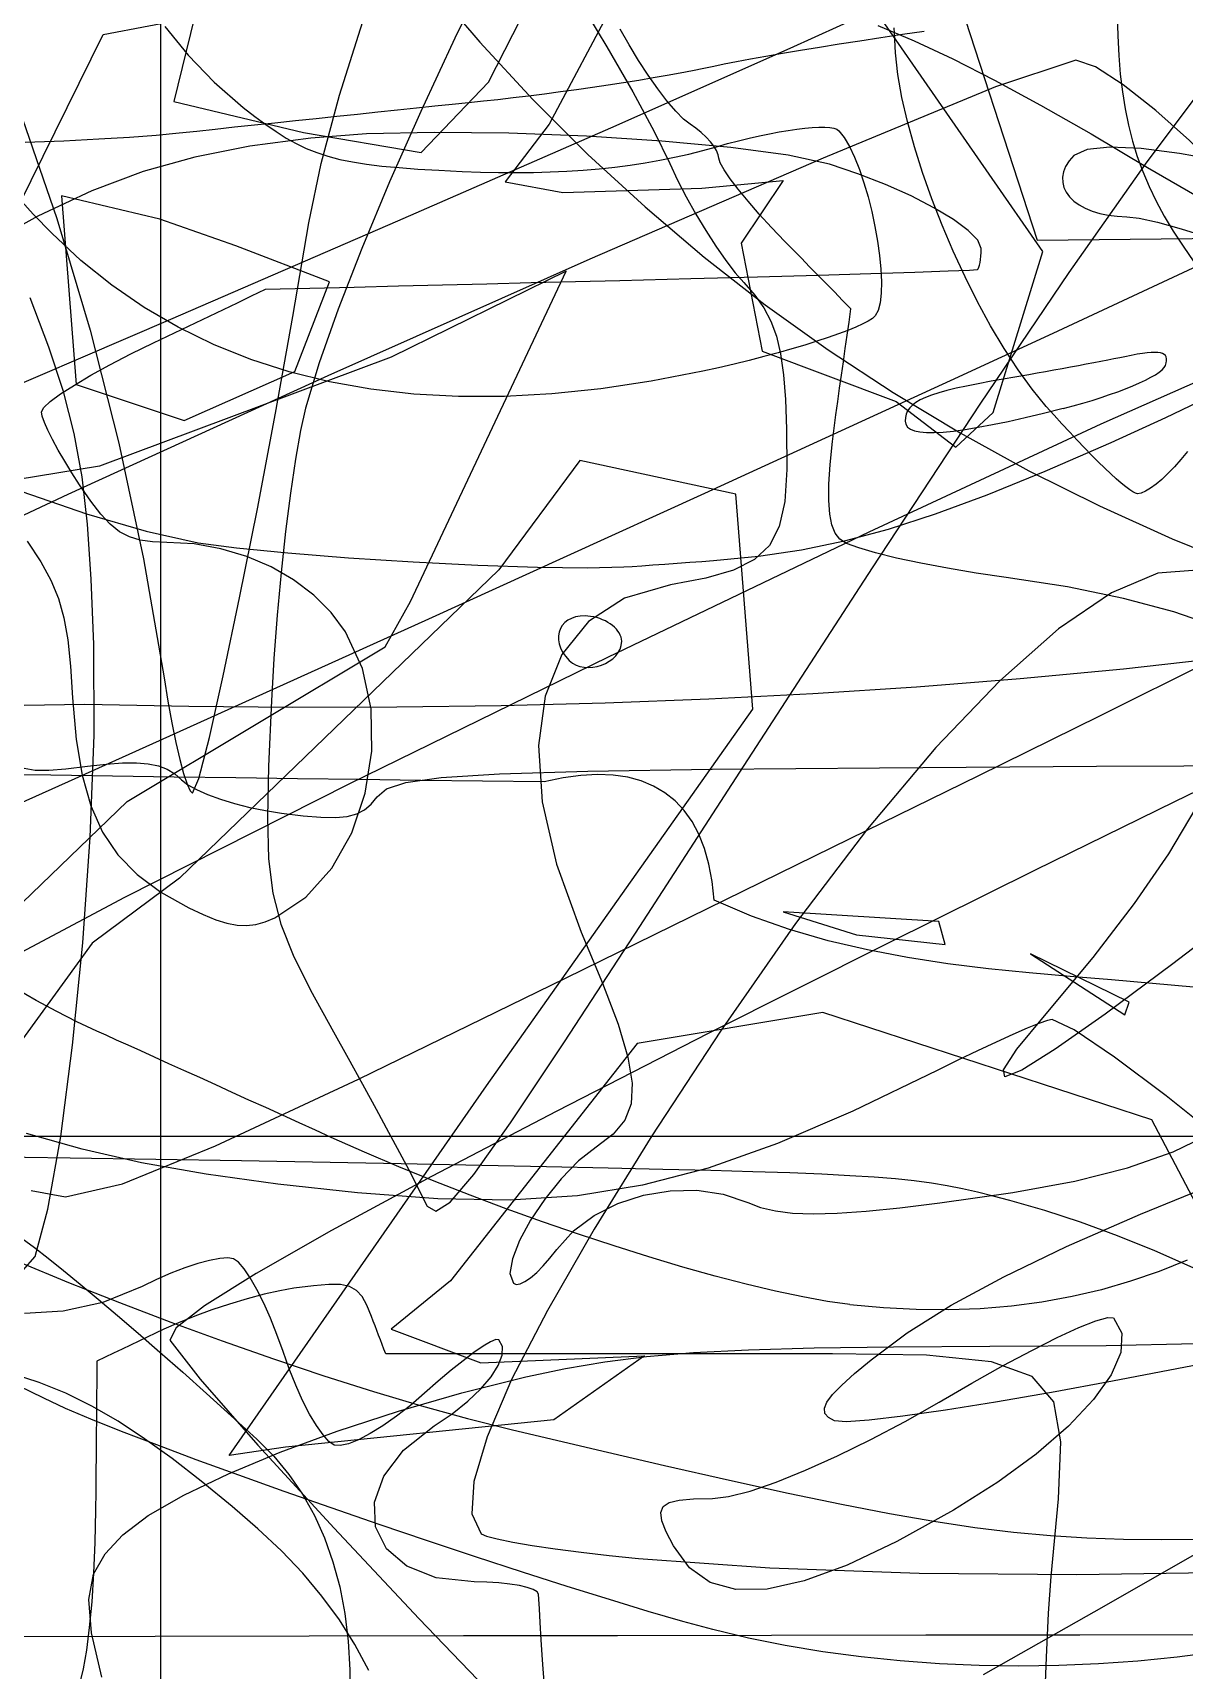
# Model space of a CAD drawing. Extents: x -75 to 75, y -75 to 75.
# Drawn here: x -2.49 to 20.85, y -10.71 to 22.48 of the extents above; entities that cross this region are included whole.
import ezdxf

# ---------------------------------------------------------------- set-up
doc = ezdxf.new("R2010")
doc.units = 0
for name, color, linetype in [('butterfly', 7, 'CONTINUOUS'), ('crosshair', 7, 'CONTINUOUS'), ('crown', 7, 'CONTINUOUS'), ('darth', 7, 'CONTINUOUS'), ('hellokitty', 7, 'CONTINUOUS'), ('ironman', 7, 'CONTINUOUS'), ('jackskellington', 7, 'CONTINUOUS'), ('m4', 7, 'CONTINUOUS'), ('mushroom', 7, 'CONTINUOUS'), ('nes', 7, 'CONTINUOUS'), ('skullbones', 7, 'CONTINUOUS'), ('star', 7, 'CONTINUOUS'), ('stormtrooper', 7, 'CONTINUOUS'), ('thundercats', 7, 'CONTINUOUS'), ('wolf', 7, 'CONTINUOUS')]:
    doc.layers.add(name, color=color, linetype=linetype)

msp = doc.modelspace()

# ---------------------------------------------------------------- linework, layer by layer
at = {"layer": 'butterfly', "color": 7}
for points in [[(6.80181, 23.881228), (6.065756, 22.372468), (5.374354, 20.888185), (4.740444, 19.45814), (4.176869, 18.112112), (3.696471, 16.87987), (3.312092, 15.791184), (3.036573, 14.875819), (2.934844, 14.423532), (2.831948, 13.839728), (2.73071, 13.148763), (2.633953, 12.375022), (2.544501, 11.542806), (2.465177, 10.676496), (2.398803, 9.80045), (2.348205, 8.938967), (2.288436, 7.618336), (2.264312, 6.575751), (2.288955, 5.741107), (2.375484, 5.044272), (2.537018, 4.415114), (2.786677, 3.783501), (3.137582, 3.079272), (3.602852, 2.232351), (3.901728, 1.695846), (4.192462, 1.169615), (4.467839, 0.667034), (4.720644, 0.201452), (4.943663, -0.21381), (5.129681, -0.565346), (5.271484, -0.839836), (5.361856, -1.023901), (5.504838, -1.300281), (5.68079, -1.400639), (5.968551, -1.221315), (6.44696, -0.658649), (7.194855, 0.391048), (8.291073, 2.03138), (9.814455, 4.366036), (11.843838, 7.498674), (14.531927, 11.63783), (16.714412, 14.955829), (18.516393, 17.624932), (20.062964, 19.817454), (21.479224, 21.70569)], [(-2.775639, 20.952506), (-2.005287, 18.716502), (-1.329989, 16.45781), (-0.745294, 14.16259), (-0.246754, 11.817013), (0.170081, 9.40723), (0.247329, 8.935467), (0.32794, 8.49585), (0.409537, 8.097973), (0.489745, 7.751404), (0.566189, 7.465739), (0.636495, 7.250572), (0.698286, 7.115473), (0.749187, 7.070063), (0.874725, 7.370489), (1.088984, 8.196751), (1.371707, 9.44945), (1.702635, 11.029076), (2.061513, 12.836174), (2.428084, 14.771315), (2.782089, 16.735037), (3.103272, 18.627876), (3.353302, 19.834946), (3.728148, 21.218137), (4.202316, 22.709763)], [(-2.691887, -2.604769), (-2.444586, -2.319922), (-2.182682, -1.364007), (-1.92313, 0.113314), (-1.682885, 1.962434), (-1.478901, 4.033719), (-1.328135, 6.177535), (-1.24754, 8.24422), (-1.254074, 10.084225), (-1.308056, 11.40923), (-1.382605, 12.52127), (-1.491519, 13.483761), (-1.648596, 14.36023), (-1.867635, 15.214147), (-2.162433, 16.108989), (-2.546788, 17.108248)], [(21.111784, 11.58703), (20.317936, 11.532025), (19.376781, 11.131128), (18.302807, 10.398338), (17.110494, 9.347653), (15.814329, 7.993071), (14.428795, 6.34859), (12.96838, 4.428209), (11.447562, 2.245926), (10.056837, 0.122429), (8.887098, -1.76465), (7.939896, -3.411981), (7.21678, -4.816375), (6.719305, -5.97453), (6.449022, -6.883201), (6.407484, -7.539142), (6.596241, -7.939079), (6.705421, -7.988468), (6.923664, -8.045844), (7.237873, -8.10909), (7.634948, -8.176202), (8.101792, -8.245064), (8.625303, -8.313644), (9.192384, -8.379882), (9.789936, -8.441689), (9.789936, -8.441689), (9.789934, -8.441689), (9.789934, -8.441689), (9.789933, -8.441689), (9.789933, -8.441689), (9.789933, -8.441689), (9.789932, -8.441689), (9.789939, -8.441689)], [(22.356909, 4.934996), (20.617179, 3.609878), (19.247199, 2.593595), (18.233099, 1.878614), (17.561008, 1.457256), (17.217053, 1.321987), (17.187363, 1.465186), (17.458067, 1.879234), (18.015293, 2.556568), (19.002973, 3.740575), (19.842787, 4.833508), (20.538151, 5.841663), (21.092484, 6.771331)], [(22.998417, -4.157471), (20.699363, -4.594464), (19.397623, -4.847052), (18.163161, -5.073987), (17.024426, -5.270922), (16.009873, -5.433482), (15.147951, -5.557378), (14.467114, -5.638206), (13.995813, -5.671678), (13.762501, -5.653333), (13.636776, -5.582778), (13.566496, -5.499607), (13.5551, -5.398091), (13.606028, -5.272418), (13.722721, -5.116829), (13.908619, -4.925595), (14.167161, -4.692874), (14.501789, -4.412938), (15.23682, -3.866782), (16.125299, -3.310324), (17.192736, -2.731882), (18.464644, -2.11977), (19.966534, -1.462361), (21.723917, -0.747916)], [(9.789938, -8.44183), (12.450685, -8.631935), (15.476134, -8.738107), (18.671202, -8.765482), (21.840808, -8.719254)]]:
    msp.add_lwpolyline(points, dxfattribs=at)
at = {"layer": 'crosshair', "color": 7}
for points in [[(0.09992, 74.90009), (0.09992, 24.966696), (0.09992, -24.966701), (0.09992, -74.900096)], [(-74.87924, 0.120769), (-24.959736, 0.120769), (24.959767, 0.120769), (74.879271, 0.120769)]]:
    msp.add_open_spline(points, degree=3, dxfattribs=at)
at = {"layer": 'crown', "color": 7}
for points in [[(6.160471, 22.771765), (6.572315, 22.294981), (7.647349, 21.132132), (8.76379, 20.018077), (9.921209, 18.953069), (11.119179, 17.937346), (12.35727, 16.971161), (13.635055, 16.05476), (14.952105, 15.188389), (16.307991, 14.372281), (17.702285, 13.606725), (19.134559, 12.891912), (20.604383, 12.228126), (22.111331, 11.615591), (23.654974, 11.054561), (25.234882, 10.545291), (26.850629, 10.088006), (28.50178, 9.682989), (29.168863, 9.55122), (29.941015, 9.432969), (30.803556, 9.32849), (31.741801, 9.238094), (32.741066, 9.162148), (33.786662, 9.100906)], [(34.359003, -9.969414), (31.234352, -9.974212), (28.109702, -9.97901), (24.98505, -9.983807), (21.860399, -9.988605), (18.735746, -9.993403), (15.611093, -9.998201), (12.486441, -10.002998), (9.361789, -10.007796), (6.237137, -10.012594), (3.112485, -10.017392), (-0.012167, -10.02219), (-3.136819, -10.026987)]]:
    msp.add_lwpolyline(points, dxfattribs=at)
at = {"layer": 'darth', "color": 7}
for points in [[(14.637667, 22.628836), (15.376929, 22.318171), (16.160375, 21.952138), (17.006508, 21.521684), (17.933822, 21.017768), (18.960817, 20.431358), (20.105991, 19.753401), (21.238469, 19.096862), (22.225124, 18.586779), (23.115197, 18.211762), (23.957919, 17.960415), (24.802526, 17.82135), (25.698255, 17.783171), (26.694341, 17.834493), (27.84002, 17.963917), (28.992299, 18.146439), (30.380844, 18.414807), (31.953756, 18.756346), (33.65914, 19.158394)], [(-2.601364, 12.17535), (-2.329764, 11.762064), (-2.122388, 11.385664), (-1.968805, 11.01601), (-1.85858, 10.622959), (-1.781281, 10.176286), (-1.726474, 9.645877), (-1.683727, 9.001564), (-1.611285, 8.158792), (-1.491102, 7.433311), (-1.31528, 6.810842), (-1.075923, 6.27716), (-0.765136, 5.818012), (-0.375021, 5.41912), (0.102318, 5.066257), (0.674777, 4.745173), (0.964796, 4.607844), (1.218952, 4.504353), (1.444812, 4.433825), (1.649935, 4.395387), (1.841887, 4.388331), (2.028233, 4.411473), (2.216535, 4.464164), (2.414356, 4.545501), (3.046716, 4.962145), (3.570059, 5.549168), (3.974176, 6.265335), (4.248852, 7.069414), (4.383883, 7.920173), (4.369055, 8.77635), (4.194158, 9.596714), (3.848983, 10.340031), (3.558268, 10.730485), (3.204155, 11.08267), (2.795142, 11.392353), (2.339724, 11.655271), (1.846397, 11.867135), (1.323657, 12.023769), (0.779999, 12.120853), (0.22392, 12.154155), (-0.065691, 12.164033), (-0.314166, 12.198577), (-0.532271, 12.264815), (-0.730769, 12.369858), (-0.920424, 12.520818), (-1.112002, 12.72478), (-1.316268, 12.988856), (-1.543982, 13.320128), (-1.698991, 13.560779), (-1.8436, 13.797648), (-1.974647, 14.024696), (-2.088962, 14.235826), (-2.183384, 14.425), (-2.254747, 14.586121), (-2.299885, 14.713149), (-2.315635, 14.799989), (-2.269276, 14.885166), (-2.13641, 15.007422), (-1.92635, 15.161016), (-1.648417, 15.340227), (-1.311922, 15.539301), (-0.926186, 15.752517), (-0.500523, 15.974132), (-0.04425, 16.198414), (0.239673, 16.333991), (0.523596, 16.46957), (0.80752, 16.605147), (1.091443, 16.740721), (1.375366, 16.876295), (1.659289, 17.011874), (1.943211, 17.147451), (2.227135, 17.283025), (3.124699, 17.305659), (4.022263, 17.328293), (4.919826, 17.350928), (5.81739, 17.373562), (6.714953, 17.396196), (7.612517, 17.41883), (8.51008, 17.441464), (9.407644, 17.464099), (10.851552, 17.501281), (12.201482, 17.537493), (13.427681, 17.571834), (14.500401, 17.603398), (15.389886, 17.631282), (16.066386, 17.654593), (16.500148, 17.67243), (16.661422, 17.683888), (16.676139, 17.699523), (16.68987, 17.729306), (16.702313, 17.771506), (16.713167, 17.824381), (16.722133, 17.886196), (16.728909, 17.955216), (16.733196, 18.029689), (16.734692, 18.107887), (16.666112, 18.276142), (16.472085, 18.476873), (16.170178, 18.700331), (15.777959, 18.936757), (15.312997, 19.176386), (14.79286, 19.409468), (14.235115, 19.626245), (13.657331, 19.81696), (12.820555, 19.99927), (11.657752, 20.158051), (10.263738, 20.288508), (8.733324, 20.385844), (7.161327, 20.445277), (5.642559, 20.462013), (4.271835, 20.431262), (3.143968, 20.348232), (1.910822, 20.181422), (0.796405, 19.963354), (-0.254373, 19.67069), (-1.296597, 19.280114), (-2.385355, 18.768287), (-3.575736, 18.111886)], [(21.6318, 0.014112), (20.481462, 0.933028), (19.434785, 1.722234), (18.622864, 2.27443), (18.176791, 2.482343), (18.077829, 2.461177), (17.904635, 2.400809), (17.666783, 2.305334), (17.373847, 2.179039), (17.0354, 2.026131), (16.661015, 1.850843), (16.260266, 1.657408), (15.842725, 1.450059), (14.132589, 0.62312), (12.605126, -0.032172), (11.203484, -0.527839), (9.870799, -0.875875), (8.550215, -1.088304), (7.184874, -1.177148), (5.717916, -1.154288), (4.092486, -1.031944), (2.476591, -0.855273), (1.025607, -0.653597), (-0.28833, -0.419832), (-1.493087, -0.146867), (-2.616525, 0.172326)], [(-1.091062, -10.845262), (-1.303566, -9.946949), (-1.35609, -9.274103), (-1.259589, -8.761813), (-1.025013, -8.345169), (-0.663315, -7.959202), (-0.151719, -7.572896), (0.571813, -7.156731), (1.474049, -6.723774), (2.521755, -6.287007), (3.681698, -5.85944), (4.920644, -5.454056), (6.205362, -5.08395), (7.502618, -4.762047), (8.310545, -4.591359), (9.10783, -4.454848), (9.952341, -4.34862), (10.901955, -4.268864), (12.014538, -4.211742), (13.347964, -4.173388), (14.960102, -4.149964), (16.908826, -4.137546), (19.269514, -4.121459), (21.098196, -4.085589)]]:
    msp.add_lwpolyline(points, dxfattribs=at)
at = {"layer": 'hellokitty', "color": 7}
for points in [[(0.187765, 22.612142), (0.656188, 22.029306), (1.185649, 21.482576), (1.776319, 20.970941), (2.010842, 20.787635), (2.231015, 20.623816), (2.441131, 20.478229), (2.645486, 20.349612), (2.848373, 20.23672), (3.054088, 20.138284), (3.266925, 20.05305), (3.491178, 19.979757), (3.731143, 19.91716), (3.991113, 19.863992), (4.275382, 19.818998), (4.588247, 19.78092), (4.934, 19.748501), (5.316937, 19.720477), (5.741352, 19.695613), (6.21154, 19.67264), (6.584212, 19.658529), (6.949252, 19.650373), (7.30686, 19.648115), (7.657234, 19.651925), (8.000574, 19.661774), (8.337077, 19.677664), (8.666942, 19.699592), (8.990368, 19.727589), (9.307554, 19.761695), (9.618698, 19.801915), (9.923998, 19.848267), (10.223655, 19.900777), (10.517865, 19.959465), (10.806828, 20.024337), (11.090743, 20.095426), (11.369807, 20.172746), (11.593909, 20.235834), (11.814727, 20.293989), (12.030989, 20.347041), (12.241424, 20.39483), (12.444761, 20.43718), (12.639728, 20.473937), (12.825055, 20.504919), (12.99947, 20.52998), (13.161702, 20.548946), (13.310479, 20.561646), (13.444531, 20.567911), (13.562585, 20.567632), (13.663371, 20.56052), (13.745617, 20.546493), (13.808053, 20.525383), (13.849406, 20.496997), (13.959113, 20.357167), (14.066008, 20.175532), (14.168871, 19.958348), (14.266479, 19.711858), (14.35761, 19.442321), (14.441044, 19.155973), (14.515558, 18.859078), (14.57993, 18.557882), (14.632938, 18.25863), (14.673362, 17.967572), (14.699979, 17.690966), (14.711567, 17.435058), (14.706904, 17.206097), (14.68477, 17.010339), (14.64394, 16.854025), (14.583196, 16.743405), (14.529245, 16.694422), (14.445012, 16.639945), (14.332291, 16.58054), (14.192872, 16.516797), (14.028545, 16.449276), (13.841103, 16.378562), (13.632336, 16.305227), (13.404036, 16.229845), (13.157994, 16.152993), (12.896001, 16.075241), (12.619848, 15.997167), (12.331327, 15.919347), (12.032229, 15.84236), (11.724345, 15.766769), (11.409467, 15.693157), (11.089385, 15.622099), (10.042145, 15.418185), (9.023266, 15.265037), (8.033029, 15.162591), (7.071709, 15.110792), (6.139588, 15.109663), (5.236946, 15.158978), (4.36406, 15.258761), (3.521211, 15.408954), (2.708678, 15.609495), (1.926739, 15.860323), (1.175675, 16.161389), (0.455762, 16.512623), (-0.232718, 16.913974), (-0.889486, 17.365377), (-1.514262, 17.866773), (-2.106771, 18.418103), (-2.481082, 18.804426), (-2.829855, 19.189975)], [(18.053704, 14.910617), (17.766734, 15.26007), (17.481726, 15.652156), (17.200965, 16.081255), (16.926732, 16.54176), (16.661314, 17.028057), (16.406993, 17.53453), (16.166054, 18.055566), (15.94078, 18.585554), (15.733455, 19.118872), (15.546364, 19.649913), (15.381789, 20.173068), (15.242016, 20.682713), (15.129328, 21.173238), (15.046009, 21.639029), (14.994342, 22.074478), (14.976613, 22.473961), (14.971705, 22.583689)], [(19.493037, 22.836413), (19.503002, 22.41818), (19.523122, 22.021666), (19.554142, 21.644679), (19.596805, 21.285015), (19.651853, 20.94047), (19.72003, 20.608836), (19.802078, 20.287918), (19.898741, 19.975512), (20.010762, 19.669414), (20.138885, 19.367422), (20.28385, 19.06733), (20.446403, 18.766947), (20.627286, 18.46406), (20.827242, 18.156466), (21.047015, 17.841972)], [(20.91821, 13.99495), (20.783061, 13.832954), (20.650161, 13.683913), (20.520915, 13.54949), (20.396724, 13.431239), (20.278995, 13.330853), (20.169132, 13.24994), (20.068541, 13.190108), (19.978627, 13.153024), (19.90079, 13.140324), (19.863225, 13.149638), (19.810856, 13.176449), (19.744631, 13.22025), (19.665498, 13.279968), (19.574403, 13.354729), (19.472292, 13.443629), (19.360115, 13.545737), (19.238815, 13.66015), (19.109342, 13.785964), (18.972642, 13.922306), (18.829661, 14.068215), (18.681348, 14.222816), (18.528649, 14.385207), (18.372511, 14.554427), (18.213881, 14.729659), (18.053705, 14.909909), (18.053705, 14.909909), (18.053704, 14.909909), (18.053703, 14.909909), (18.053703, 14.909911), (18.053703, 14.909911), (18.053702, 14.909917), (18.053701, 14.909917), (18.053701, 14.90992), (18.053701, 14.90992), (18.053701, 14.90992), (18.053699, 14.909923), (18.053699, 14.909923), (18.053699, 14.909926), (18.053699, 14.909926), (18.053697, 14.909926), (18.053703, 14.910772)]]:
    msp.add_lwpolyline(points, dxfattribs=at)
at = {"layer": 'ironman', "color": 7}
for points in [[(-2.664963, 8.851252), (-1.434617, 8.874394), (0.673914, 8.8335), (2.782962, 8.814592), (4.892092, 8.818543), (7.000869, 8.846793), (9.10886, 8.900528), (11.215629, 8.980905), (13.320743, 9.089166), (15.423766, 9.226523), (17.524265, 9.394163), (19.621805, 9.593299), (21.715951, 9.825145), (23.806269, 10.090885), (25.892325, 10.391734), (27.973683, 10.728905), (30.04991, 11.103583), (32.120572, 11.51701), (32.511261, 11.561094), (32.90997, 11.619288), (33.31521, 11.688206), (33.725488, 11.764435)], [(21.039924, 3.138171), (20.208324, 3.214258), (19.374896, 3.283911), (18.541374, 3.352971), (17.709489, 3.427223), (16.880974, 3.512483), (16.057562, 3.614506), (15.240985, 3.739164), (14.432976, 3.892213), (13.635267, 4.079467), (12.849591, 4.306741), (12.077681, 4.579791), (11.321268, 4.904459), (11.281222, 5.282891), (11.216429, 5.630984), (11.127187, 5.948681), (11.013794, 6.235984), (10.876548, 6.492834), (10.715747, 6.719204), (10.531689, 6.915038), (10.324671, 7.080308), (10.094993, 7.214956), (9.84295, 7.318983), (9.568843, 7.392304), (9.272969, 7.434948), (8.955624, 7.446802), (8.617109, 7.427893), (8.25772, 7.378109), (7.877755, 7.297478), (6.627648, 7.313564), (5.377538, 7.329651), (4.127429, 7.345738), (2.877322, 7.362107), (1.627218, 7.378758), (0.37712, 7.395973), (-0.87297, 7.413753), (-2.12305, 7.432098), (-3.373119, 7.451007)]]:
    msp.add_lwpolyline(points, dxfattribs=at)
at = {"layer": 'jackskellington', "color": 7}
for points in [[(11.306464, 11.78673), (12.22066, 11.875461), (13.094204, 12.004239), (13.960842, 12.183055), (14.854325, 12.421956), (15.808399, 12.730933), (16.856813, 13.120004), (18.033316, 13.599133), (19.371657, 14.178394), (20.4798, 14.681794), (21.461505, 15.158061), (22.334706, 15.618151), (23.117339, 16.07309), (23.827337, 16.533869), (24.482637, 17.011499), (25.101172, 17.516976), (25.700877, 18.061312), (26.39572, 18.74184), (27.107919, 19.475694), (27.823825, 20.247208), (28.529796, 21.040732), (29.212182, 21.840592), (29.857339, 22.631128)], [(-2.711824, 13.181811), (-1.403852, 12.730453), (-0.19461, 12.37807), (0.865054, 12.145576), (1.636984, 12.041295), (2.682153, 11.938763), (3.907658, 11.843231), (5.220598, 11.759976), (6.528071, 11.694302), (7.737174, 11.651489), (8.755007, 11.636814), (9.488668, 11.65544), (9.656986, 11.666729), (9.857045, 11.680558), (10.081387, 11.696363), (10.322557, 11.713578), (10.573101, 11.73164), (10.825561, 11.750267), (11.072483, 11.768612), (11.306464, 11.786109)]]:
    msp.add_lwpolyline(points, dxfattribs=at)
at = {"layer": 'm4', "color": 7}
for points in [[(-2.666072, 7.575382), (-2.445637, 7.5381), (-2.168674, 7.535278), (-1.819143, 7.562936), (-1.381002, 7.616332), (-1.000172, 7.660585), (-0.6724, 7.684009), (-0.391512, 7.686832), (-0.151333, 7.666229), (0.054311, 7.622118), (0.231593, 7.553707), (0.386688, 7.460038), (0.52577, 7.340291), (0.651475, 7.242078), (0.830059, 7.14234), (1.053229, 7.043816), (1.312691, 6.949272), (1.600154, 6.861501), (1.907323, 6.783212), (2.225907, 6.717201), (2.547613, 6.66626), (2.989372, 6.612807), (3.351656, 6.582552), (3.645823, 6.577472), (3.883227, 6.599204), (4.075227, 6.649891), (4.233178, 6.731425), (4.368436, 6.845696), (4.492358, 6.994625), (4.682215, 7.1606), (5.069151, 7.289858), (5.787819, 7.388099), (6.972873, 7.461054), (8.758964, 7.514422), (11.280745, 7.55399), (14.67287, 7.585429), (19.06999, 7.614498), (20.843346, 7.625222), (22.616701, 7.635947)], [(18.018027, -11.467675), (18.055374, -10.44747), (18.101688, -9.549439), (18.156286, -8.807957), (18.302378, -7.235358), (18.351979, -6.076864), (18.207073, -5.269483), (17.769641, -4.750222), (16.941668, -4.456005), (15.625135, -4.323869), (13.722023, -4.290821), (11.134318, -4.293925), (10.325466, -4.293925), (9.516614, -4.293925), (8.707762, -4.293925), (7.89891, -4.293925), (7.090058, -4.293925), (6.281206, -4.293925), (5.472354, -4.293925), (4.663502, -4.293925), (4.627533, -4.199296), (4.591565, -4.104695), (4.555596, -4.010094), (4.519628, -3.915493), (4.483659, -3.820892), (4.447692, -3.726292), (4.411722, -3.631691), (4.375755, -3.53709), (4.280847, -3.307022), (4.184208, -3.132214), (4.072179, -3.007641), (3.931106, -2.928365), (3.747333, -2.889418), (3.507202, -2.885749), (3.197057, -2.91256), (2.803244, -2.964715), (2.517522, -3.014979), (2.197536, -3.087453), (1.854111, -3.178668), (1.498069, -3.285235), (1.140237, -3.40374), (0.791438, -3.530768), (0.462495, -3.662933), (0.164232, -3.796791), (-0.005049, -3.877732), (-0.17433, -3.958673), (-0.343611, -4.039643), (-0.512891, -4.120584), (-0.682173, -4.201526), (-0.851455, -4.282495), (-1.020736, -4.363436), (-1.190017, -4.444378), (-1.193644, -4.821652), (-1.19727, -5.198899), (-1.200896, -5.576174), (-1.204522, -5.95342), (-1.208148, -6.330695), (-1.211774, -6.707941), (-1.2154, -7.085216), (-1.219026, -7.462462), (-1.232259, -8.119786), (-1.258339, -8.741409), (-1.296224, -9.317819), (-1.34487, -9.839451), (-1.403236, -10.296735), (-1.470273, -10.680162), (-1.544937, -10.980165)]]:
    msp.add_lwpolyline(points, dxfattribs=at)
at = {"layer": 'mushroom', "color": 7}
for points in [[(21.031351, -2.550441), (20.256507, -2.208642), (19.495145, -1.899749), (18.749733, -1.625147), (18.022739, -1.386218), (17.31663, -1.184316), (16.97733, -1.096319), (16.660353, -1.018398), (16.353835, -0.949676), (16.04591, -0.889309), (15.724711, -0.836421), (15.378373, -0.790164), (14.995031, -0.749666), (14.562819, -0.714077), (14.069872, -0.682497), (13.504323, -0.654105), (12.854307, -0.628141), (12.107958, -0.603587), (11.253412, -0.579598), (10.278801, -0.555327), (9.172261, -0.529927), (7.921926, -0.502552), (4.980102, -0.442862), (1.739901, -0.384188), (-1.736378, -0.327151), (-5.386437, -0.272371)], [(-2.703372, -1.958536), (-2.455699, -2.14167), (-2.176392, -2.356893), (-1.866843, -2.603019), (-1.528445, -2.878919), (-1.162593, -3.183437), (-0.770678, -3.515472), (-0.354095, -3.873809), (0.085764, -4.257321), (0.547505, -4.664878), (1.029734, -5.095295), (1.531058, -5.547472), (2.050085, -6.02025), (2.393161, -6.364448), (2.702077, -6.737574), (2.976753, -7.139064), (3.21711, -7.568437), (3.423068, -8.025185), (3.594548, -8.508801), (3.731469, -9.01872), (3.833751, -9.554463), (3.901317, -10.11552), (3.934084, -10.701357), (3.931968, -11.311494)]]:
    msp.add_lwpolyline(points, dxfattribs=at)
at = {"layer": 'nes', "color": 7}
for points in [[(-4.168877, 14.760534), (0.308745, 16.677071), (4.910212, 18.668637), (9.229378, 20.55851), (12.8601, 22.169965), (15.396231, 23.326292)], [(8.343286, 11.881896), (11.131906, 13.152206), (13.741584, 14.345442), (16.114621, 15.43485), (18.193318, 16.393782), (19.919977, 17.195528), (21.236898, 17.813394), (22.086385, 18.220689), (22.410737, 18.390702), (22.385786, 18.647914), (22.08519, 19.098027), (21.583284, 19.671014), (20.954397, 20.296845), (20.272865, 20.905502), (19.613019, 21.426956), (19.049191, 21.791178), (18.655716, 21.928146), (17.025983, 21.38414), (13.529419, 19.94394), (8.804234, 17.895292), (3.48864, 15.525949), (-1.779153, 13.123645), (-6.360934, 10.976132)], [(22.644482, 16.089211), (19.161739, 14.550137), (14.459485, 12.36029), (9.171204, 9.826782), (3.930379, 7.25664), (-0.629508, 4.956896), (-3.874973, 3.234691)], [(-3.623692, 6.472599), (-1.766192, 7.306424), (0.420577, 8.291831), (2.875293, 9.401275), (5.536636, 10.607154), (8.343286, 11.881867)], [(14.078927, 6.151599), (16.683922, 7.429106), (19.138536, 8.640968), (21.387303, 9.759246)], [(23.240169, 8.148914), (20.653536, 6.897823), (17.826752, 5.51087), (14.823472, 4.018056), (11.203025, 2.196226), (8.130503, 0.626083), (5.589587, -0.701349), (3.56396, -1.795101), (2.037303, -2.664205), (0.9933, -3.317634), (0.41563, -3.764448), (0.287978, -4.01365), (0.901396, -4.804578), (2.074581, -6.142678), (3.616298, -7.826839), (5.335309, -9.655865), (7.040377, -11.428644)], [(-2.522832, -0.982612), (-1.82471, -1.114579), (-0.673865, -0.845847), (1.210813, -0.080601), (4.110431, 1.276888), (8.306101, 3.32235), (14.078928, 6.151599)], [(10.494152, -8.183992), (10.350595, -7.899624), (10.264101, -7.677149), (10.240787, -7.50917), (10.286769, -7.388266), (10.408164, -7.307099), (10.611087, -7.258246), (10.901653, -7.234257), (11.285979, -7.228048), (11.614975, -7.188142), (12.051734, -7.073786), (12.577412, -6.892994), (13.173168, -6.653783), (13.820157, -6.364166), (14.499536, -6.03216), (15.192464, -5.665807), (15.880097, -5.273095), (16.546148, -4.885406), (17.177222, -4.533419), (17.758814, -4.224188), (18.276417, -3.964685), (18.715525, -3.761908), (19.061633, -3.622914), (19.300235, -3.554644), (19.416824, -3.56424), (19.585583, -3.874628), (19.566911, -4.263614), (19.372499, -4.717202), (19.014039, -5.221336), (18.503221, -5.76196), (17.851738, -6.324994), (17.07128, -6.896409), (16.173541, -7.46218), (15.026321, -8.097857), (14.019124, -8.575772), (13.144407, -8.896885), (12.394633, -9.062154), (11.762259, -9.072596), (11.239748, -8.929086), (10.819559, -8.632612), (10.494152, -8.184133)], [(16.783761, -10.791386), (19.230329, -9.405506), (21.911018, -7.876144), (24.765921, -6.236828)]]:
    msp.add_lwpolyline(points, dxfattribs=at)
at = {"layer": 'skullbones', "color": 7}
for points in [[(8.556629, 23.173892), (9.144956, 22.200538), (9.671064, 21.288388), (10.106546, 20.483484), (10.422995, 19.831861), (10.579329, 19.498269), (10.756864, 19.153969), (10.949451, 18.808848), (11.150937, 18.472826), (11.35517, 18.155792), (11.555999, 17.867648), (11.747272, 17.618302), (11.922836, 17.417656), (12.14675, 17.164463), (12.328386, 16.909351), (12.47238, 16.636457), (12.583365, 16.329915), (12.665976, 15.973867), (12.724849, 15.552438), (12.764618, 15.049778), (12.78992, 14.450005), (12.797384, 13.63204), (12.753534, 12.981913), (12.640894, 12.476284), (12.44199, 12.0917), (12.139345, 11.804764), (11.715484, 11.592138), (11.152929, 11.430368), (10.43421, 11.296087), (9.506889, 11.024307), (8.771738, 10.546589), (8.232873, 9.878908), (7.894409, 9.037321), (7.760464, 8.037916), (7.835152, 6.896666), (8.12259, 5.629657), (8.626893, 4.252893), (9.058224, 3.222274), (9.373208, 2.388138), (9.57387, 1.72167), (9.662232, 1.194196), (9.640314, 0.776874), (9.510142, 0.44103), (9.273736, 0.157848), (8.933119, -0.101401), (8.572452, -0.384865), (8.218007, -0.746364), (7.888179, -1.155727), (7.601366, -1.582701), (7.375962, -1.997116), (7.230365, -2.36869), (7.182969, -2.667281), (7.252172, -2.862607), (7.30951, -2.888007), (7.389008, -2.875871), (7.487065, -2.829276), (7.600082, -2.750932), (7.72446, -2.643602), (7.856599, -2.510168), (7.9929, -2.353365), (8.129763, -2.176073), (8.470193, -1.801338), (8.888743, -1.490612), (9.366851, -1.248465), (9.885952, -1.079442), (10.427481, -0.988087), (10.972875, -0.979056), (11.50357, -1.056752), (12.001, -1.225803), (12.263671, -1.325117), (12.563053, -1.396293), (12.912769, -1.43936), (13.326441, -1.454318), (13.817692, -1.441336), (14.400143, -1.400244), (15.087419, -1.331156), (15.893139, -1.234128), (17.376954, -1.023647), (18.632828, -0.792309), (19.702269, -0.522985), (20.626781, -0.198486), (21.447871, 0.198347)], [(21.562069, 10.430794), (20.64137, 10.745189), (19.617034, 11.0179), (18.485652, 11.250254), (17.243809, 11.443576), (16.634855, 11.531855), (16.051614, 11.628855), (15.507932, 11.731443), (15.017661, 11.836401), (14.594643, 11.940598), (14.252731, 12.040843), (14.005768, 12.133976), (13.867606, 12.216809), (13.776217, 12.338418), (13.7084, 12.506369), (13.664017, 12.725147), (13.642924, 12.999242), (13.644984, 13.33311), (13.670054, 13.731298), (13.717992, 14.198234), (13.788661, 14.738464), (13.826762, 15.007224), (13.864862, 15.275987), (13.902962, 15.544751), (13.941063, 15.813514), (13.979163, 16.082274), (14.017264, 16.351037), (14.055364, 16.6198), (14.093465, 16.888563), (13.926205, 17.058988), (13.758944, 17.229414), (13.591684, 17.39984), (13.424424, 17.570265), (13.257164, 17.740691), (13.089904, 17.911113), (12.922644, 18.081542), (12.755384, 18.251964), (12.48659, 18.532459), (12.23583, 18.806918), (12.008592, 19.068416), (11.810363, 19.310041), (11.646632, 19.524863), (11.522885, 19.705968), (11.444613, 19.84643), (11.417303, 19.939332), (11.405393, 20.011849), (11.371261, 20.093876), (11.317301, 20.182607), (11.245904, 20.275201), (11.159465, 20.368846), (11.060375, 20.460712), (10.95103, 20.547978), (10.833821, 20.627815), (10.699599, 20.733003), (10.541495, 20.892915), (10.365319, 21.09964), (10.176884, 21.345255), (9.982003, 21.621844), (9.786486, 21.921485), (9.596147, 22.236268), (9.416797, 22.558266)], [(7.873129, -10.947653), (7.843878, -10.494234), (7.817882, -10.088258), (7.795872, -9.741181), (7.778574, -9.464377), (7.766718, -9.269305), (7.761029, -9.167367), (7.732341, -9.117131), (7.654567, -9.070254), (7.533059, -9.027808), (7.373168, -8.990752), (7.180239, -8.960159), (6.959623, -8.937017), (6.716672, -8.922341), (6.456732, -8.917261), (5.684423, -8.832312), (5.088344, -8.597758), (4.676284, -8.244048), (4.456028, -7.801722), (4.435358, -7.301172), (4.622061, -6.772909), (5.023924, -6.247354), (5.648729, -5.755046), (6.010277, -5.508186), (6.326292, -5.254553), (6.591192, -5.001626), (6.799395, -4.756882), (6.945312, -4.527774), (7.023364, -4.32178), (7.027965, -4.146379), (6.953533, -4.00905), (6.896648, -4.005099), (6.789885, -4.049859), (6.639419, -4.138957), (6.45143, -4.267932), (6.23209, -4.432355), (5.987576, -4.627738), (5.724066, -4.849677), (5.447732, -5.093686), (5.16385, -5.33795), (4.881096, -5.558309), (4.606802, -5.750615), (4.348304, -5.910635), (4.11294, -6.034164), (3.908041, -6.116996), (3.740942, -6.15487), (3.618982, -6.143581), (3.513373, -6.072518), (3.392381, -5.938575), (3.260258, -5.749514), (3.12126, -5.513125), (2.97964, -5.23714), (2.839655, -4.929348), (2.705559, -4.597512), (2.581605, -4.249419), (2.458362, -3.90158), (2.3263, -3.570533), (2.18953, -3.263983), (2.052163, -2.989635), (1.918313, -2.755193), (1.792092, -2.56839), (1.677612, -2.436959), (1.578986, -2.368577), (1.462986, -2.34995), (1.298708, -2.361239), (1.093762, -2.400045), (0.855745, -2.464109), (0.592266, -2.551146), (0.310928, -2.658871), (0.019333, -2.784996), (-0.274915, -2.927208), (-1.071642, -3.250719), (-1.878156, -3.430664), (-2.6587, -3.474719)]]:
    msp.add_lwpolyline(points, dxfattribs=at)
at = {"layer": 'star', "color": 7}
msp.add_lwpolyline([(47.49093, -73.695502), (0.780248, -39.238596), (-45.095722, -74.904175), (-28.237284, -17.734166), (-74.804253, 16.935468), (-17.674481, 17.811548), (-0.578486, 74.904172), (17.871219, 18.275578), (75.004095, 18.891136), (29.276864, -16.983342), (47.49093, -73.695502)], dxfattribs=at)
at = {"layer": 'stormtrooper', "color": 7}
for points in [[(-2.642955, 20.262188), (-1.858751, 20.294559), (-1.155306, 20.329825), (-0.532044, 20.36799), (0.011613, 20.409068), (0.476242, 20.453075), (0.833469, 20.491211), (1.209217, 20.531214), (1.600323, 20.572751), (2.003625, 20.615496), (2.415962, 20.659108), (2.834171, 20.703259), (3.25509, 20.747622), (3.675558, 20.791854), (4.092412, 20.835624), (4.50249, 20.878612), (4.902631, 20.920471), (5.289672, 20.960877), (5.660451, 20.999496), (6.011807, 21.035993), (6.340577, 21.070035), (6.6436, 21.1013), (6.938865, 21.132852), (7.244871, 21.167752), (7.559225, 21.205637), (7.87953, 21.24615), (8.203392, 21.288929), (8.528415, 21.333608), (8.852203, 21.379833), (9.172362, 21.427238), (9.486496, 21.475464), (9.79221, 21.52415), (10.087108, 21.572933), (10.368796, 21.621452), (10.634878, 21.669348), (10.882958, 21.716256), (11.110641, 21.761818), (11.315533, 21.805676), (11.527456, 21.850811), (11.775769, 21.900124), (12.057383, 21.953131), (12.369208, 22.00935), (12.708153, 22.068283), (13.071128, 22.129447), (13.455044, 22.192351), (13.85681, 22.256514), (14.273336, 22.321451), (14.701531, 22.386661), (15.138307, 22.451668), (15.580572, 22.515978)], [(18.399225, 14.869771), (18.5979, 14.92166), (18.792287, 14.97594), (18.981325, 15.03217), (19.163954, 15.089904), (19.339111, 15.148697), (19.505736, 15.208105), (19.662766, 15.267685), (19.809141, 15.326988), (19.9438, 15.385566), (20.065681, 15.442984), (20.173722, 15.498785), (20.266863, 15.552534), (20.344043, 15.60378), (20.404199, 15.652077), (20.446272, 15.696987), (20.4692, 15.738053), (20.484059, 15.789894), (20.491865, 15.835922), (20.492232, 15.876226), (20.484787, 15.910886), (20.469143, 15.939986), (20.444917, 15.963608), (20.411728, 15.981839), (20.369194, 15.994765), (20.316933, 16.00247), (20.254561, 16.00501), (20.181699, 16.00247), (20.097962, 15.994991), (20.002969, 15.982601), (19.896338, 15.965414), (19.777687, 15.943485), (19.646633, 15.9169), (19.542341, 15.89531), (19.42595, 15.871773), (19.298704, 15.846542), (19.161844, 15.819816), (19.016614, 15.791847), (18.864258, 15.762866), (18.706017, 15.733106), (18.543136, 15.702787), (18.376857, 15.67214), (18.208423, 15.641403), (18.039077, 15.610805), (17.870063, 15.58057), (17.702623, 15.550934), (17.538, 15.522119), (17.377437, 15.494348), (17.222177, 15.467876), (16.934847, 15.417971), (16.674114, 15.369781), (16.438868, 15.322839), (16.227995, 15.276676), (16.040383, 15.230826), (15.87492, 15.184816), (15.730495, 15.138181), (15.605993, 15.090446), (15.500305, 15.041153), (15.412316, 14.989825), (15.340916, 14.935994), (15.284992, 14.879194), (15.243431, 14.818951), (15.215122, 14.754805), (15.198954, 14.686281), (15.193812, 14.612904), (15.20547, 14.546864), (15.240675, 14.491633), (15.299773, 14.447267), (15.383107, 14.413739), (15.491024, 14.391162), (15.623868, 14.37959), (15.781984, 14.37959), (15.965718, 14.38975), (16.175414, 14.410917), (16.411418, 14.443232), (16.674074, 14.486609), (16.963729, 14.541078), (17.280725, 14.606666), (17.625411, 14.683403), (17.998128, 14.771315), (18.399225, 14.870558)], [(9.446951, 10.14795), (9.44368, 10.190876), (9.434079, 10.233492), (9.418472, 10.275543), (9.397184, 10.316804), (9.370536, 10.356992), (9.338853, 10.395854), (9.302457, 10.433108), (9.261672, 10.468527), (9.216822, 10.501857), (9.16823, 10.532789), (9.116219, 10.561124), (9.061114, 10.586524), (9.003236, 10.608819), (8.942909, 10.627728), (8.880458, 10.642968), (8.816205, 10.654257), (8.70536, 10.66357), (8.603271, 10.659055), (8.510453, 10.642122), (8.427421, 10.613617), (8.354692, 10.57467), (8.292781, 10.526354), (8.242203, 10.469712), (8.203473, 10.405817), (8.177108, 10.335741), (8.163621, 10.260529), (8.16353, 10.181253), (8.177347, 10.098928), (8.205592, 10.014685), (8.248777, 9.929539), (8.30742, 9.84459), (8.382034, 9.760826), (8.447815, 9.70647), (8.52156, 9.665435), (8.601587, 9.637128), (8.686209, 9.621042), (8.773744, 9.616244), (8.862504, 9.622453), (8.950807, 9.638822), (9.036967, 9.664786), (9.1193, 9.699951), (9.196121, 9.743554), (9.265745, 9.794975), (9.326488, 9.853593), (9.376665, 9.918814), (9.414592, 9.990019), (9.438584, 10.066614), (9.446952, 10.147922)], [(14.072478, -3.295028), (13.62105, -3.232318), (13.117097, -3.14164), (12.566001, -3.024715), (11.973141, -2.88335), (11.3439, -2.71921), (10.683657, -2.534072), (9.997793, -2.32963), (9.291689, -2.107662), (8.570727, -1.869862), (7.840286, -1.617979), (7.105748, -1.353762), (6.372493, -1.078934), (5.645902, -0.795216), (4.931357, -0.50433), (4.234237, -0.208053), (3.559924, 0.091893), (3.237146, 0.238902), (2.906445, 0.38944), (2.570256, 0.542348), (2.231017, 0.696554), (1.891162, 0.850958), (1.553127, 1.004458), (1.219349, 1.155955), (0.892263, 1.304291), (0.574306, 1.448422), (0.267912, 1.587247), (-0.024482, 1.71961), (-0.30044, 1.844436), (-0.557527, 1.960599), (-0.793306, 2.067025), (-1.005341, 2.162614), (-1.191198, 2.246236), (-1.594692, 2.435466), (-2.004105, 2.643154), (-2.419305, 2.869185), (-2.840161, 3.113449)], [(-2.7716, -2.429565), (-1.764012, -2.846125), (-0.73582, -3.254444), (0.304415, -3.65122), (1.348135, -4.033124), (2.386779, -4.396823), (3.411788, -4.73899), (4.414602, -5.056292), (5.386661, -5.3454), (6.319405, -5.602956), (7.204274, -5.825658), (8.84117, -6.213149), (10.312371, -6.556218), (11.634735, -6.857124), (12.825122, -7.118208), (13.90039, -7.341784), (14.877396, -7.530167), (15.773001, -7.685672), (16.604062, -7.810612), (17.387438, -7.907301), (18.139988, -7.978026), (18.878569, -8.025129), (19.620042, -8.050811), (20.381263, -8.057584), (21.179091, -8.047706)], [(20.910716, -2.394457), (20.341171, -2.624073), (19.762475, -2.823858), (19.174204, -2.993925), (18.575933, -3.134359), (17.967239, -3.2453), (17.347697, -3.326834), (16.716884, -3.379102), (16.074374, -3.402244), (15.419745, -3.396317), (14.752571, -3.361378), (14.07243, -3.297624), (14.07243, -3.297624), (14.072431, -3.297624), (14.072431, -3.297624), (14.072432, -3.297624), (14.072432, -3.297624), (14.072433, -3.297624), (14.072433, -3.297624), (14.072434, -3.297624), (14.072435, -3.297624), (14.072435, -3.297624), (14.072436, -3.297624), (14.072436, -3.297624), (14.072437, -3.297624), (14.072437, -3.297624), (14.072438, -3.297624), (14.072478, -3.297624)], [(11.292092, -9.880627), (10.688385, -9.716797), (9.98566, -9.513484), (9.198955, -9.275853), (8.343313, -9.009012), (7.433773, -8.718125), (6.485376, -8.408302), (5.513163, -8.084706), (4.532175, -7.752474), (3.557452, -7.416714), (2.604035, -7.082591), (1.686964, -6.755213), (0.821281, -6.439745), (0.022026, -6.141324), (-0.69576, -5.865084), (-1.317038, -5.616164), (-1.826765, -5.399672), (-2.266032, -5.195174), (-2.779179, -4.938888)], [(21.488706, -10.339633), (20.705784, -10.442842), (19.912609, -10.522936), (19.111913, -10.579974), (18.306426, -10.613897), (17.498879, -10.624621), (16.692004, -10.612486), (15.888531, -10.577123), (15.091193, -10.518703), (14.302719, -10.437197), (13.525841, -10.332606), (12.763289, -10.204928), (12.017796, -10.054194), (11.292092, -9.880373), (11.292092, -9.880373), (11.292092, -9.880373), (11.292092, -9.880373), (11.292092, -9.880401), (11.292092, -9.880401), (11.292092, -9.880401), (11.292092, -9.880401), (11.292092, -9.880401), (11.292092, -9.880401), (11.292092, -9.880401), (11.292092, -9.880401), (11.292092, -9.880401), (11.292092, -9.880401), (11.292092, -9.880401), (11.292092, -9.880401), (11.292092, -9.880345)]]:
    msp.add_lwpolyline(points, dxfattribs=at)
at = {"layer": 'thundercats', "color": 7}
for points in [[(21.666069, 19.873831), (20.758041, 20.035386), (19.976956, 20.134087), (19.344273, 20.163896), (18.881451, 20.11874), (18.60995, 19.992576), (18.515146, 19.883629), (18.446382, 19.773808), (18.40271, 19.664202), (18.38318, 19.555893), (18.386846, 19.449981), (18.412757, 19.347554), (18.459967, 19.249705), (18.527526, 19.15752), (18.614486, 19.072097), (18.719897, 18.994525), (18.842813, 18.925888), (18.982283, 18.867291), (19.13736, 18.81981), (19.307095, 18.784549), (19.49054, 18.762592), (19.686746, 18.755028), (19.940332, 18.726149), (20.312127, 18.642961), (20.788546, 18.510663), (21.356007, 18.334461)], [(4.319895, -10.709598), (4.03886, -10.183056), (3.723463, -9.6831), (3.371449, -9.204084), (2.98056, -8.740506), (2.548542, -8.286777), (2.073138, -7.837338), (1.552091, -7.386601), (0.924362, -6.874001), (0.33572, -6.417168), (-0.223558, -6.013308), (-0.763196, -5.659683), (-1.292919, -5.353528), (-1.82245, -5.092134), (-2.361513, -4.872706), (-2.919832, -4.692536)]]:
    msp.add_lwpolyline(points, dxfattribs=at)
at = {"layer": 'wolf', "color": 7}
for points in [[(9.308886, 23.131059), (7.974684, 20.628366), (7.084744, 19.461597), (8.252343, 19.242553), (11.069546, 19.33169), (12.71915, 19.486328), (11.869614, 18.215927), (12.292351, 16.027613), (15.008997, 15.010639), (16.222742, 14.084866), (16.977164, 14.787718), (17.987497, 18.049086), (10.371245, 29.030886)], [(-3.013146, 18.502493), (-1.061008, 22.449594), (0.790113, 22.800856), (0.368699, 21.086404), (2.998076, 20.459103), (5.381449, 20.055531), (6.74997, 21.479887), (8.225986, 24.387329)], [(2.820121, 15.61442), (3.525768, 17.435989), (1.62711, 18.161566), (0.08273, 18.702061), (-1.905781, 19.175263), (-1.611882, 15.355882), (0.577013, 14.62439), (2.820121, 15.61442)], [(-3.091499, 4.476159), (-0.574764, 6.900504), (4.649519, 10.035485), (5.169228, 10.951889), (8.318875, 17.648991), (4.775191, 15.909757), (-1.139564, 13.700451), (-3.244685, 13.355688)], [(21.706031, -2.426037), (20.192089, 0.448283), (13.526866, 2.6221), (9.762601, 1.996921), (5.974642, -2.817), (4.777235, -3.794872), (6.590765, -4.474801), (9.912327, -4.336004), (8.070347, -5.63386), (2.632117, -6.186677), (1.491843, -6.355389), (6.709435, 1.135212), (12.104881, 8.773585), (11.758175, 13.132055), (8.59869, 13.813989), (6.953531, 11.597782), (0.481104, 5.34546), (-1.287464, 4.029768), (-3.208893, 1.395647)], [(15.876843, 4.468313), (12.719162, 4.663921), (14.21029, 4.198932), (16.007515, 4.003352), (15.876843, 4.468313)], [(19.736232, 2.833174), (17.734611, 3.811638), (19.648521, 2.575844), (19.736232, 2.833174)]]:
    msp.add_lwpolyline(points, dxfattribs=at)

doc.saveas('drawing.dxf')
